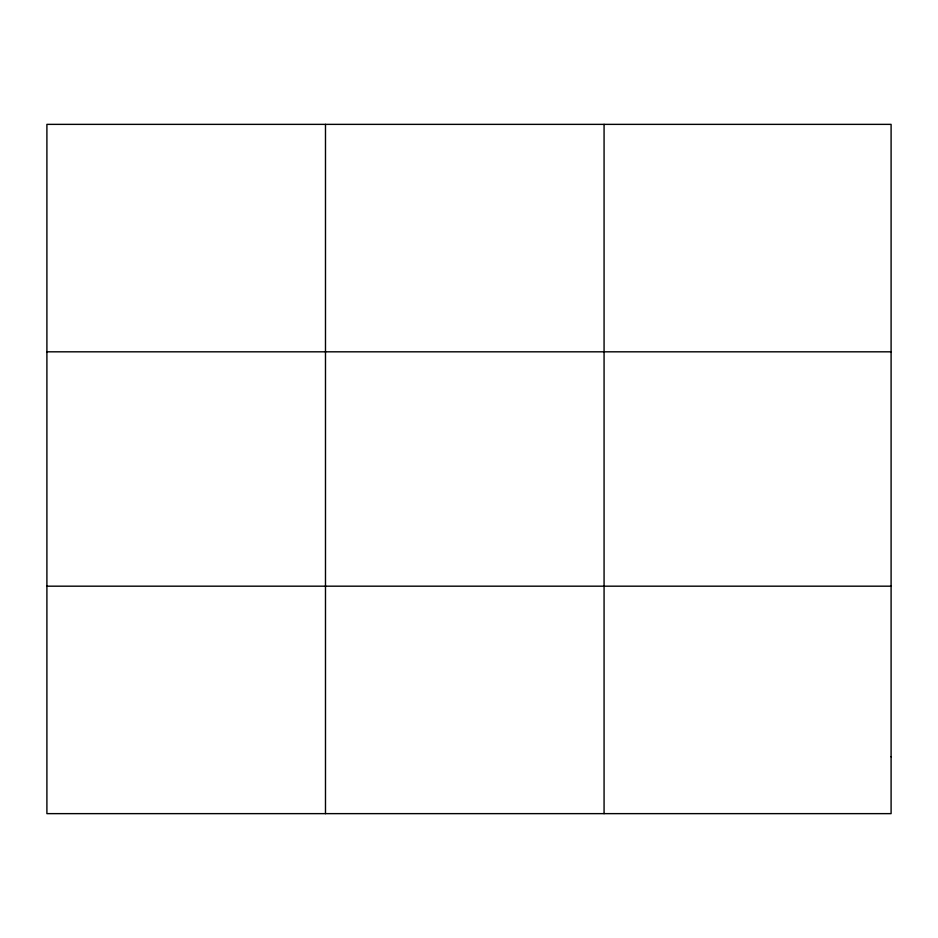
<?xml version="1.0" encoding="UTF-8"?>
<svg xmlns="http://www.w3.org/2000/svg" width="938" height="938" viewBox="0 0 938 938"><rect width="100%" height="100%" fill="white"/><g stroke="black" fill="none" stroke-linecap="round" stroke-linejoin="round"><path stroke-width="1.41" d="M325.486 124.367L325.486 813.633M604.072 124.367L604.072 813.633M46.9 351.82L891.1 351.82M46.9 586.18L891.1 586.18M891.1 756.767L891.1 813.633L46.9 813.633L46.9 124.367L891.1 124.367L891.1 756.767"/></g></svg>
